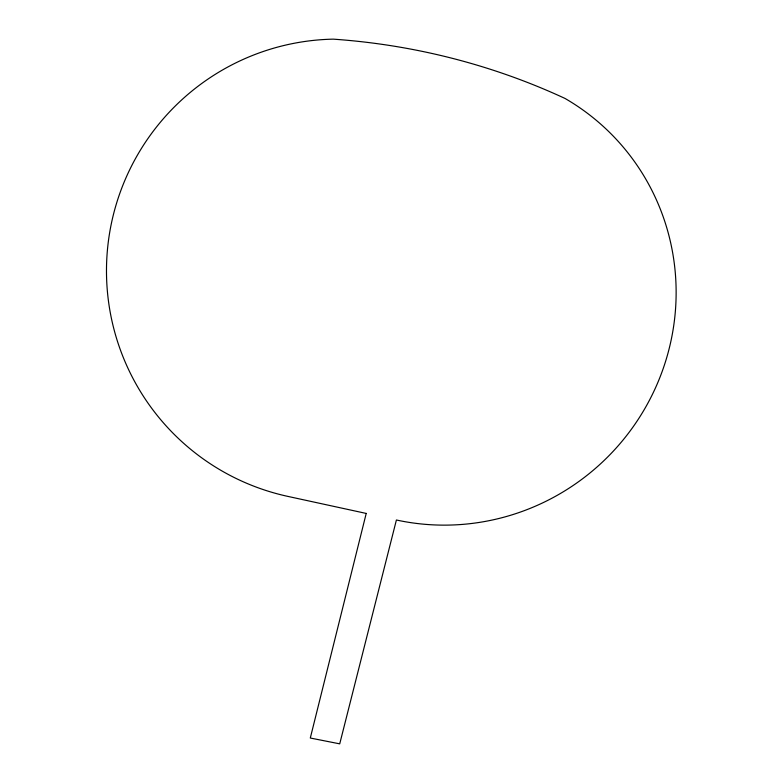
<?xml version="1.0" encoding="UTF-8"?>
<svg xmlns="http://www.w3.org/2000/svg" width="783" height="783" viewBox="0 0 783 783"><rect width="100%" height="100%" fill="white"/><g stroke="black" fill="none" stroke-linecap="round" stroke-linejoin="round"><path stroke-width="1.17" d="M366.219 513.433L310.303 738.026L339.724 743.85L396.404 520A230.114 225.661 -50.3 0 0 659.54 378.346A230.114 225.661 -50.3 0 0 565.013 98.443A638.38 601.696 -7.4 0 0 333.294 39.15A231.386 230.711 -66.5 0 0 107.614 247.976A231.386 230.711 -66.5 0 0 287.899 496.402L366.219 513.433"/></g></svg>
